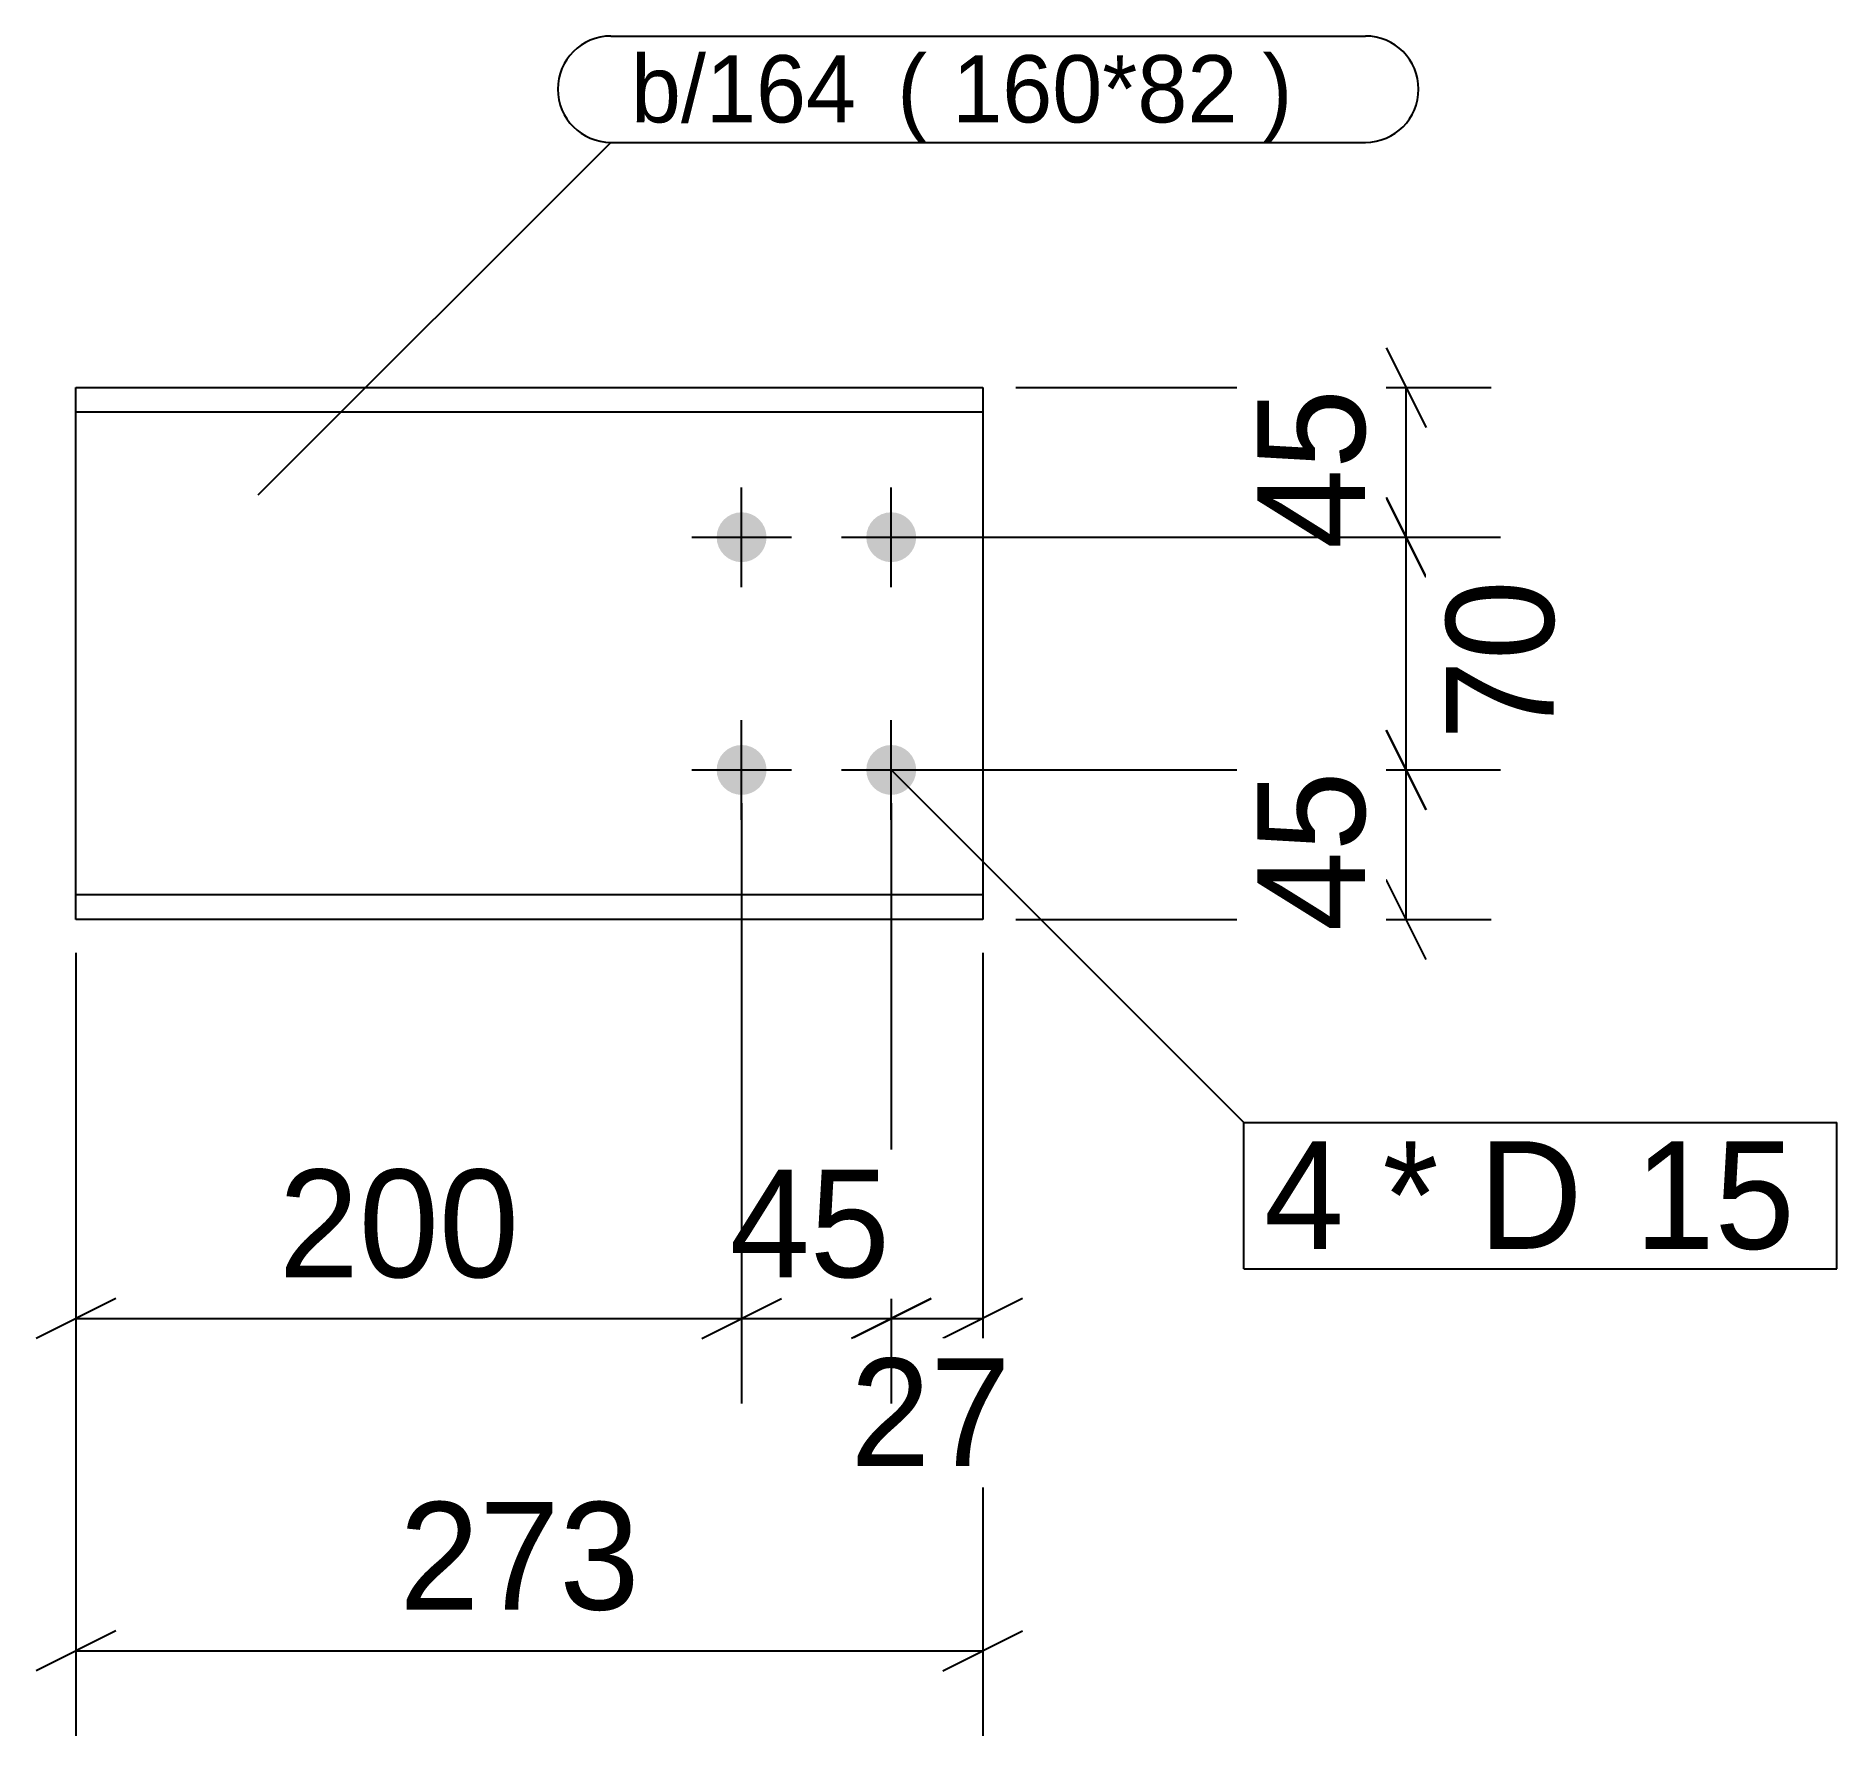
# Model space of a CAD drawing. Header units: millimetres. Extents: x 32 to 574, y 32 to 543.
import ezdxf

# ---------------------------------------------------------------- set-up
doc = ezdxf.new("R2010")
doc.units = ezdxf.units.MM
doc.styles.add('Comic Sans MS', font='COMIC.TTF', dxfattribs={"height": 0.2})

msp = doc.modelspace()

# ---------------------------------------------------------------- hatches: boundary and pattern name
at = {"linetype": 'Continuous'}
for points in [[(236.68, 392.6, -1), (251.68, 392.6, -1)], [(281.68, 392.6, -1), (296.68, 392.6, -1)], [(236.68, 322.6, -1), (251.68, 322.6, -1)], [(281.68, 322.6, -1), (296.68, 322.6, -1)]]:
    msp.add_hatch(color=3, dxfattribs=at).paths.add_polyline_path(points)

# ---------------------------------------------------------------- linework, layer by layer
at = {"color": 7, "linetype": 'Continuous'}
for p, q in [((204.9, 543.37), (431.76, 543.37)), ((98.83, 405.31), (204.9, 511.37)), ((204.9, 511.37), (431.76, 511.37)), ((44, 277.6), (44, 437.6)), ((44, 437.6), (316.68, 437.6)), ((316.68, 437.6), (316.68, 277.6)), ((316.68, 430.2), (44, 430.2)), ((316.68, 285), (44, 285)), ((316.68, 277.6), (44, 277.6)), ((395.25, 216.53), (573.58, 216.53)), ((395.25, 172.53), (395.25, 216.53)), ((573.58, 172.53), (573.58, 216.53)), ((395.25, 172.53), (573.58, 172.53))]:
    msp.add_line(p, q, dxfattribs=at)
at = {"color": 8, "linetype": 'Continuous'}
for p, q in [((438, 449.6), (450, 425.6)), ((326.68, 437.6), (469.6, 437.6)), ((444, 392.6), (444, 437.6)), ((450, 380.6), (438, 404.6)), ((299.18, 392.6), (469.6, 392.6)), ((444, 322.6), (444, 392.6)), ((450, 310.6), (438, 334.6)), ((299.18, 322.6), (472.4, 322.6)), ((444, 277.6), (444, 322.6)), ((244.18, 312.6), (244.18, 132)), ((289.18, 312.6), (289.18, 129.2)), ((450, 265.6), (438, 289.6)), ((326.68, 277.6), (469.6, 277.6)), ((44, 267.6), (44, 32)), ((44, 267.6), (44, 132)), ((316.68, 267.6), (316.68, 32)), ((316.68, 267.6), (316.68, 129.2)), ((56, 163.6), (32, 151.6)), ((232.18, 151.6), (256.18, 163.6)), ((277.18, 151.6), (301.18, 163.6)), ((328.68, 163.6), (304.68, 151.6)), ((44, 157.6), (244.18, 157.6)), ((244.18, 157.6), (289.18, 157.6)), ((289.18, 157.6), (316.68, 157.6)), ((56, 63.6), (32, 51.6)), ((304.68, 51.6), (328.68, 63.6)), ((44, 57.6), (316.68, 57.6))]:
    msp.add_line(p, q, dxfattribs=at)
at = {"color": 3, "linetype": 'Continuous'}
for p, q in [((244.18, 377.6), (244.18, 407.6)), ((289.18, 377.6), (289.18, 407.6)), ((229.18, 392.6), (259.18, 392.6)), ((274.18, 392.6), (304.18, 392.6)), ((244.18, 307.6), (244.18, 337.6)), ((289.18, 307.6), (289.18, 337.6)), ((229.18, 322.6), (259.18, 322.6)), ((274.18, 322.6), (304.18, 322.6))]:
    msp.add_line(p, q, dxfattribs=at)
at = {"color": 7, "linetype": 'Continuous'}
for centre, start, end in [((204.9, 527.37), 90, 270), ((431.76, 527.37), 270, 90)]:
    msp.add_arc(centre, 16, start, end, dxfattribs=at)

# ---------------------------------------------------------------- wipeouts: each hides what was drawn before it
at = {"color": 0}
for points in [[(284.98, 517.37), (284.98, 537.37), (210.9, 537.37), (210.9, 517.37)], [(425.76, 517.37), (425.76, 537.37), (290.98, 537.37), (290.98, 517.37)], [(189.59, 163.6), (189.59, 208.4), (98.6, 208.4), (98.6, 163.6)], [(427.31, 178.54), (427.31, 210.53), (401.25, 210.53), (401.25, 178.54)], [(503.1, 178.54), (503.1, 210.53), (436.91, 210.53), (436.91, 178.54)], [(557.98, 178.54), (557.98, 210.53), (512.7, 210.53), (512.7, 178.54)], [(225.84, 63.6), (225.84, 108.4), (134.85, 108.4), (134.85, 63.6)]]:
    msp.add_wipeout(points, dxfattribs=at)

# ---------------------------------------------------------------- next in the draw order: texts
at = {"color": 3, "style": 'Comic Sans MS'}
for s, p in [('200', (105, 170)), ('273', (141.25, 70))]:
    msp.add_text(s, height=32.375, dxfattribs=at).set_placement(p)

# ---------------------------------------------------------------- next in the draw order: wipeouts: each hides what was drawn before it
at = {"color": 0}
for points in [[(284.98, 517.37), (284.98, 537.37), (210.9, 537.37), (210.9, 517.37)], [(425.76, 517.37), (425.76, 537.37), (290.98, 537.37), (290.98, 517.37)], [(438, 447.56), (393.2, 447.56), (393.2, 382.64), (438, 382.64)], [(427.31, 178.54), (427.31, 210.53), (401.25, 210.53), (401.25, 178.54)], [(503.1, 178.54), (503.1, 210.53), (436.91, 210.53), (436.91, 178.54)], [(557.98, 178.54), (557.98, 210.53), (512.7, 210.53), (512.7, 178.54)], [(335.4, 106.8), (335.4, 151.6), (270.47, 151.6), (270.47, 106.8)]]:
    msp.add_wipeout(points, dxfattribs=at)

# ---------------------------------------------------------------- next in the draw order: linework, layer by layer
at = {"color": 8, "linetype": 'Continuous'}
for p, q in [((438, 404.6), (450, 380.6)), ((299.18, 392.6), (472.4, 392.6)), ((289.18, 312.6), (289.18, 132)), ((301.18, 163.6), (277.18, 151.6))]:
    msp.add_line(p, q, dxfattribs=at)

# ---------------------------------------------------------------- next in the draw order: texts
at = {"color": 3, "style": 'Comic Sans MS'}
for s, height, p in [('b/164', 20.234, (210.9, 517.37)), ('(\xa0160*82\xa0) ', 20.2344, (290.98, 517.37)), ('4', 32.38, (401.25, 178.54)), ('* D', 32.375, (436.91, 178.54)), ('15', 32.375, (512.7, 178.54)), ('27', 32.375, (276.87, 113.2))]:
    msp.add_text(s, height=height, dxfattribs=at).set_placement(p)
msp.add_text('45', height=32.375, rotation=90.0002, dxfattribs=at).set_placement((431.6, 389.04))

# ---------------------------------------------------------------- next in the draw order: wipeouts: each hides what was drawn before it
at = {"color": 0}
for points in [[(494.8, 390.06), (450, 390.06), (450, 325.14), (494.8, 325.14)], [(299.15, 163.6), (299.15, 208.4), (234.22, 208.4), (234.22, 163.6)]]:
    msp.add_wipeout(points, dxfattribs=at)

# ---------------------------------------------------------------- next in the draw order: linework, layer by layer
at = {"color": 8, "linetype": 'Continuous'}
for p, q in [((438, 334.6), (450, 310.6)), ((299.18, 322.6), (469.6, 322.6)), ((244.18, 312.6), (244.18, 132)), ((232.18, 151.6), (256.18, 163.6))]:
    msp.add_line(p, q, dxfattribs=at)

# ---------------------------------------------------------------- next in the draw order: texts
at = {"color": 3, "style": 'Comic Sans MS'}
msp.add_text('70', height=32.375, rotation=90.0002, dxfattribs=at).set_placement((488.4, 331.54))
msp.add_text('45', height=32.375, dxfattribs=at).set_placement((240.62, 170))

# ---------------------------------------------------------------- next in the draw order: wipeouts: each hides what was drawn before it
at = {"color": 0}
msp.add_wipeout([(438, 332.56), (393.2, 332.56), (393.2, 267.64), (438, 267.64)], dxfattribs=at)

# ---------------------------------------------------------------- next in the draw order: linework, layer by layer
at = {"color": 7, "linetype": 'Continuous'}
msp.add_line((289.18, 322.6), (395.25, 216.53), dxfattribs=at)

# ---------------------------------------------------------------- next in the draw order: texts
at = {"color": 3, "style": 'Comic Sans MS'}
msp.add_text('45', height=32.375, rotation=90.0002, dxfattribs=at).set_placement((431.6, 274.04))

doc.saveas('drawing.dxf')
